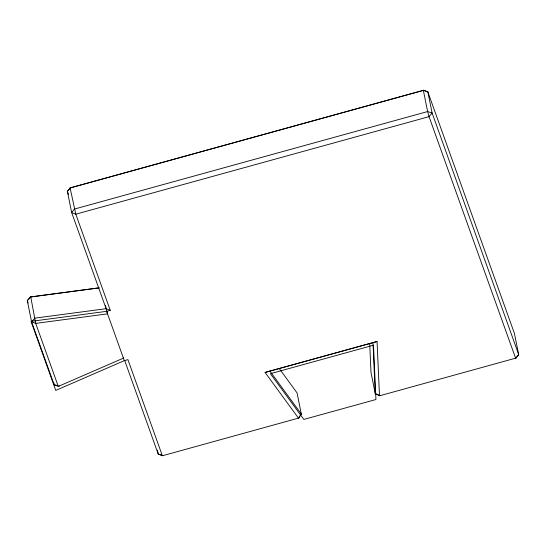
<?xml version="1.0" encoding="UTF-8"?>
<svg xmlns="http://www.w3.org/2000/svg" width="546" height="546" viewBox="0 0 546 546"><rect width="100%" height="100%" fill="white"/><g stroke="black" fill="none" stroke-linecap="round" stroke-linejoin="round"><path stroke-width="0.82" d="M98.833 287.858L30.371 296.949L27.3 300.593L31.566 321.744L35.702 323.389L107.548 313.848L106.115 308.688L71.656 212.544L67.39 191.393L70.106 187.933L423.703 90.22L427.846 91.864L514.434 333.456L518.7 354.607L515.977 358.067L379.497 395.83L377.061 341.509L265.076 372.433L298.512 418.195L301.324 414.066L297.058 392.915L279.088 368.318M298.512 418.195L301.324 414.066L269.874 371.021M70.461 187.756L67.39 191.393L68.537 194.601M423.703 90.22L423.355 90.397L427.62 111.548L429.04 116.653L515.629 358.244L518.7 354.607L432.111 113.015L427.846 91.864L423.355 90.397L70.106 187.933L75.792 214.196L110.251 310.34L106.647 311.336L31.02 321.376L55.76 390.404L124.317 360.64L127.921 359.643L162.38 455.78L298.86 418.018M379.852 395.652L375.259 393.652L370.993 372.502L369.697 343.55M515.629 358.244L515.977 358.067M59.33 385.981L58.286 386.404L54.15 384.753L31.566 321.744L35.012 318.134L106.115 308.688L110.251 310.34M123.416 358.121L123.785 357.992L58.286 386.404L35.702 323.389L30.747 296.983L30.371 296.949M265.076 372.433L377.061 341.509M99.338 287.872L30.747 296.983L27.3 300.593L28.16 302.982M57.112 385.456L54.15 384.753L53.658 382.309M379.081 395.318L375.259 393.652L372.966 342.56M124.645 360.394L158.244 454.135L162.735 455.603L158.244 454.135L157.425 450.068M106.647 311.336L124.317 360.64M105.453 305.432L106.115 308.688M74.372 209.084L71.656 212.544L75.792 214.196L429.04 116.653L432.111 113.015L427.62 111.548L74.372 209.084M373.498 345.202L270.406 373.669L303.842 419.43L375.935 399.529L373.498 345.202"/></g></svg>
